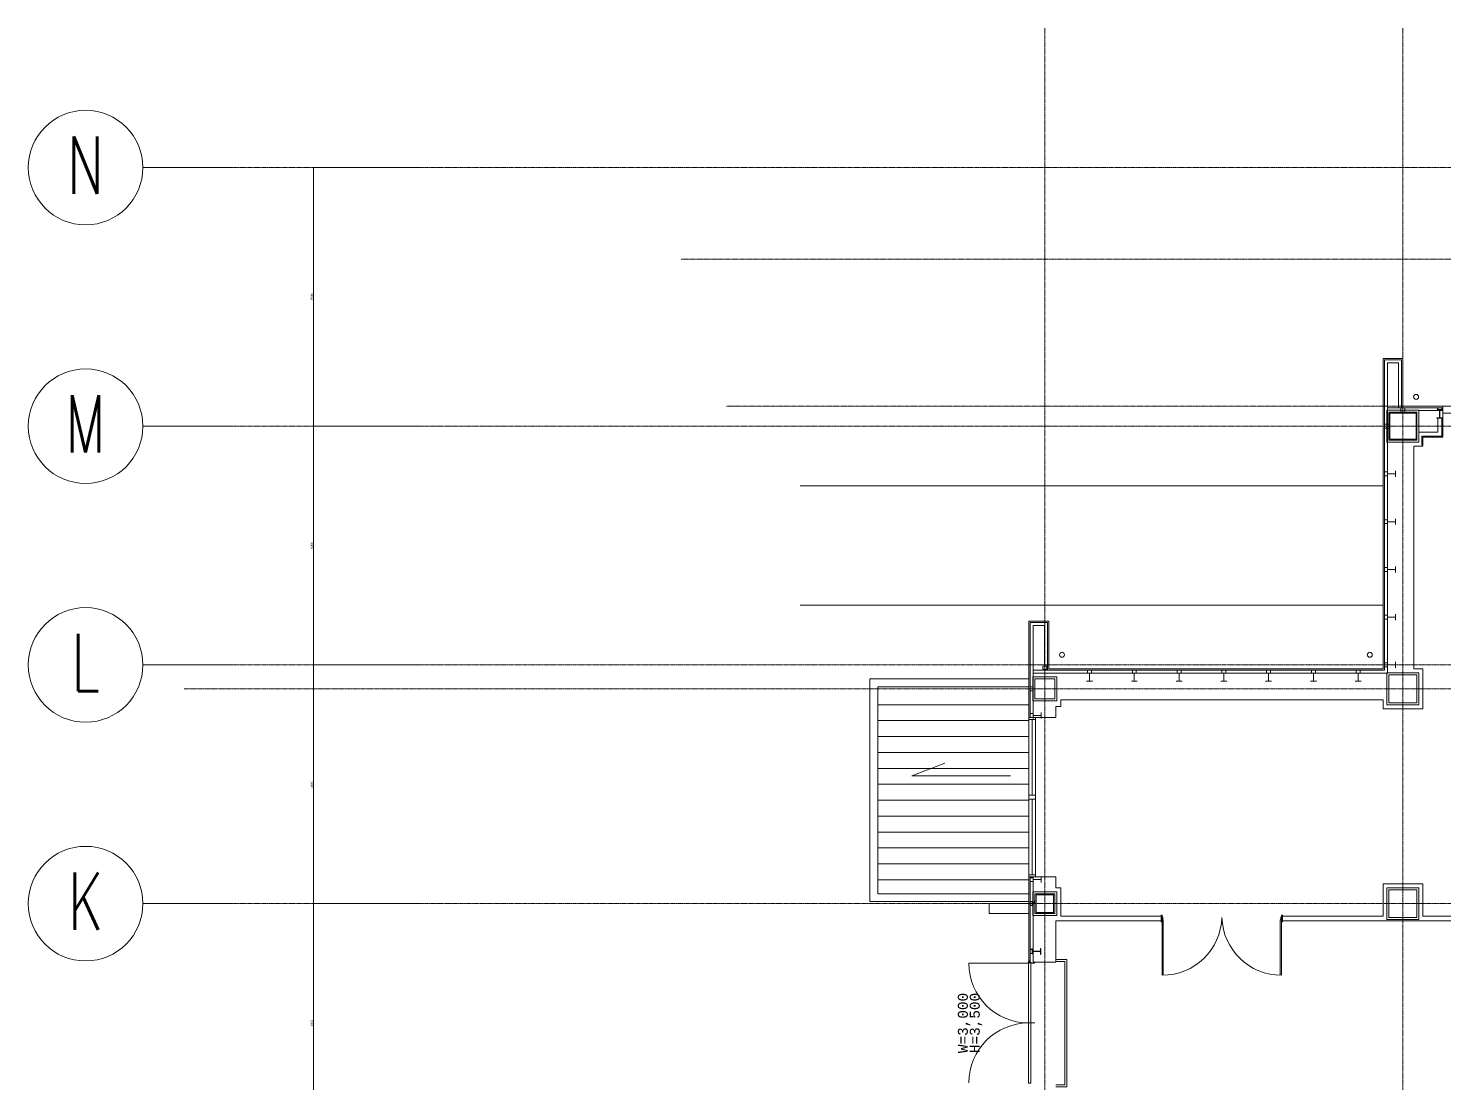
# Model space of a CAD drawing. Extents: x 73996 to 686888, y -9729 to 263202.
# Drawn here: x 248377 to 283951, y 236702 to 263202 of the extents above; entities that cross this region are included whole.
import ezdxf
from ezdxf.enums import TextEntityAlignment as Align

# ---------------------------------------------------------------- set-up
doc = ezdxf.new("R2010")
doc.units = 0
doc.header["$LTSCALE"] = 20
doc.linetypes.add('Data Center Layout_L20$0$CENTER', pattern=[2, 1.25, -0.25, 0.25, -0.25])
doc.layers.add('Data Center Layout_L20$0$98-DIM', color=252, linetype='Continuous')
doc.layers.add('Data Center Layout_L20$0$MACHINE-DIM', color=252, linetype='Continuous')
for name, color, linetype, lineweight in [('Data Center Layout_L20$0$ARC', 252, 'Continuous', 0), ('Data Center Layout_L20$0$FLAG', 252, 'Continuous', 0), ('Data Center Layout_L20$0$H-SIN', 252, 'Data Center Layout_L20$0$CENTER', 9), ('Data Center Layout_L20$0$K-SIN', 252, 'Data Center Layout_L20$0$CENTER', 9), ('Data Center Layout_L20$0$SUGATA3', 252, 'Continuous', 0)]:
    doc.layers.add(name, color=color, linetype=linetype, lineweight=lineweight)
doc.styles.add('Data Center Layout_L20$0$ATS', font='monotxt', dxfattribs={"bigfont": 'BIGFONT'})
doc.styles.add('Data Center Layout_L20$0$dim-txt', font='isocp.shx', dxfattribs={"width": 0.7, "bigfont": 'chineset.shx'})
doc.styles.add('Data Center Layout_L20$0$型式1', font='simplex.shx', dxfattribs={"width": 0.68, "bigfont": 'chineset.shx'})
doc.dimstyles.new('Data Center Layout_L20$0$ARCH-dim-200MM', dxfattribs={"dimscale": 200, "dimtxt": 0.3, "dimasz": 0.1, "dimexe": 0.1, "dimexo": 0.1, "dimgap": 0.05, "dimtad": 1, "dimdec": 0, "dimlfac": 10, "dimdsep": 46, "dimtxsty": 'Data Center Layout_L20$0$dim-txt', "dimblk": 'Data Center Layout_L20$0$_Dot', "dimcen": 2, "dimclrd": 256, "dimclre": 256, "dimclrt": 256, "dimadec": 0, "dimazin": 0, "dimtfac": 0.8, "dimtdec": 1, "dimtix": 1, "dimtmove": 2, "dimatfit": 3, "dimldrblk": 'Data Center Layout_L20$0$_ArchTick', "dimfxl": 1, "dimtvp": 1, "dimtolj": 1, "dimlwd": 13, "dimlwe": 9, "dimarcsym": 0})

# ---------------------------------------------------------------- blocks, each defined once
blk = doc.blocks.new('Data Center Layout_L20$0$_Dot')
at = {"layer": 'Data Center Layout_L20$0$MACHINE-DIM', "color": 0, "lineweight": -2}
blk.add_line((-0.5, 0), (-1, 0), dxfattribs=at)
at = {"layer": 'Data Center Layout_L20$0$MACHINE-DIM', "color": 0, "const_width": 0.5}
blk.add_lwpolyline([(-0.25, 0, 1), (0.25, 0, 1)], format="xyb", close=True, dxfattribs=at)
blk = doc.blocks.new('*D80')
at = {"layer": 'Data Center Layout_L20$0$98-DIM', "lineweight": 9, "transparency": 16777216}
for p, q in [((300193, 220046), (297540, 220046)), ((300193, 214046), (297540, 214046))]:
    blk.add_line(p, q, dxfattribs=at)
at = {"layer": 'Data Center Layout_L20$0$98-DIM', "lineweight": 13, "transparency": 16777216}
blk.add_line((297560, 214066), (297560, 220026), dxfattribs=at)
at = {"layer": 'DEFPOINTS', "color": 0, "transparency": 16777216}
for p in [(297560, 220046), (300213, 220046), (300213, 214046)]:
    blk.add_point(p, dxfattribs=at)
at = {"layer": 'Data Center Layout_L20$0$98-DIM', "lineweight": 13, "transparency": 16777216, "xscale": 20, "yscale": 20, "zscale": 20}
for p, rotation in [((297560, 220046), 90), ((297560, 214046), 270)]:
    blk.add_blockref('Data Center Layout_L20$0$_Dot', p, dxfattribs=dict(at, rotation=rotation))
at = {"layer": 'Data Center Layout_L20$0$98-DIM', "transparency": 16777216, "insert": (297520, 217046), "char_height": 60, "attachment_point": 5, "rotation": 90, "style": 'Data Center Layout_L20$0$dim-txt'}
blk.add_mtext('\\A1;60000', dxfattribs=at)
blk = doc.blocks.new('Data Center Layout_L20$0$_ArchTick')
at = {"layer": 'Data Center Layout_L20$0$MACHINE-DIM', "color": 0, "const_width": 0.15}
blk.add_lwpolyline([(-0.5, -0.5), (0.5, 0.5)], dxfattribs=at)
blk = doc.blocks.new('*D82')
at = {"layer": 'Data Center Layout_L20$0$98-DIM', "lineweight": 9, "transparency": 16777216}
for p, q in [((300193, 208046), (297540, 208046)), ((300193, 202046), (297540, 202046))]:
    blk.add_line(p, q, dxfattribs=at)
at = {"layer": 'Data Center Layout_L20$0$98-DIM', "lineweight": 13, "transparency": 16777216}
blk.add_line((297560, 202066), (297560, 208026), dxfattribs=at)
at = {"layer": 'DEFPOINTS', "color": 0, "transparency": 16777216}
for p in [(297560, 208046), (300213, 208046), (300213, 202046)]:
    blk.add_point(p, dxfattribs=at)
at = {"layer": 'Data Center Layout_L20$0$98-DIM', "lineweight": 13, "transparency": 16777216, "xscale": 20, "yscale": 20, "zscale": 20}
for p, rotation in [((297560, 208046), 90), ((297560, 202046), 270)]:
    blk.add_blockref('Data Center Layout_L20$0$_Dot', p, dxfattribs=dict(at, rotation=rotation))
at = {"layer": 'Data Center Layout_L20$0$98-DIM', "transparency": 16777216, "insert": (297520, 205046), "char_height": 60, "attachment_point": 5, "rotation": 90, "style": 'Data Center Layout_L20$0$dim-txt'}
blk.add_mtext('\\A1;60000', dxfattribs=at)
blk = doc.blocks.new('*D83')
at = {"layer": 'Data Center Layout_L20$0$98-DIM', "lineweight": 9, "transparency": 16777216}
for p, q in [((300193, 214046), (297540, 214046)), ((300193, 208046), (297540, 208046))]:
    blk.add_line(p, q, dxfattribs=at)
at = {"layer": 'Data Center Layout_L20$0$98-DIM', "lineweight": 13, "transparency": 16777216}
blk.add_line((297560, 208066), (297560, 214026), dxfattribs=at)
at = {"layer": 'DEFPOINTS', "color": 0, "transparency": 16777216}
for p in [(297560, 214046), (300213, 214046), (300213, 208046)]:
    blk.add_point(p, dxfattribs=at)
at = {"layer": 'Data Center Layout_L20$0$98-DIM', "lineweight": 13, "transparency": 16777216, "xscale": 20, "yscale": 20, "zscale": 20}
for p, rotation in [((297560, 214046), 90), ((297560, 208046), 270)]:
    blk.add_blockref('Data Center Layout_L20$0$_Dot', p, dxfattribs=dict(at, rotation=rotation))
at = {"layer": 'Data Center Layout_L20$0$98-DIM', "transparency": 16777216, "insert": (297520, 211046), "char_height": 60, "attachment_point": 5, "rotation": 90, "style": 'Data Center Layout_L20$0$dim-txt'}
blk.add_mtext('\\A1;60000', dxfattribs=at)
blk = doc.blocks.new('*D84')
at = {"layer": 'Data Center Layout_L20$0$98-DIM', "lineweight": 9, "transparency": 16777216}
for p, q in [((300193, 226546), (297540, 226546)), ((300193, 220046), (297540, 220046))]:
    blk.add_line(p, q, dxfattribs=at)
at = {"layer": 'Data Center Layout_L20$0$98-DIM', "lineweight": 13, "transparency": 16777216}
blk.add_line((297560, 220066), (297560, 226526), dxfattribs=at)
at = {"layer": 'DEFPOINTS', "color": 0, "transparency": 16777216}
for p in [(297560, 226546), (300213, 226546), (300213, 220046)]:
    blk.add_point(p, dxfattribs=at)
at = {"layer": 'Data Center Layout_L20$0$98-DIM', "lineweight": 13, "transparency": 16777216, "xscale": 20, "yscale": 20, "zscale": 20}
for p, rotation in [((297560, 226546), 90), ((297560, 220046), 270)]:
    blk.add_blockref('Data Center Layout_L20$0$_Dot', p, dxfattribs=dict(at, rotation=rotation))
at = {"layer": 'Data Center Layout_L20$0$98-DIM', "transparency": 16777216, "insert": (297520, 223296), "char_height": 60, "attachment_point": 5, "rotation": 90, "style": 'Data Center Layout_L20$0$dim-txt'}
blk.add_mtext('\\A1;65000', dxfattribs=at)
blk = doc.blocks.new('Data Center Layout_L20$0$A$C80dc7663')
at = {"layer": 'Data Center Layout_L20$0$ARC'}
for p, q in [((324440.24, 221745.59), (324440.24, 214045.59)), ((324475.24, 221710.59), (324475.24, 213910.59)), ((324475.24, 221710.59), (324905.24, 221710.59)), ((324905.24, 221710.59), (324905.24, 220510.59)), ((324440.24, 221041.71), (324440.24, 213945.59)), ((324550.24, 220510.59), (325940.24, 220510.59)), ((324940.24, 220545.59), (325940.24, 220545.59)), ((325915.24, 220245.59), (325915.24, 219795.59)), ((332940.24, 220545.59), (325940.24, 220545.59)), ((325940.24, 220545.59), (325940.24, 219770.59)), ((325940.24, 220545.59), (325940.24, 220375.59)), ((325940.24, 220375.59), (332940.24, 220375.59)), ((325215.24, 213945.59), (325215.24, 219545.59)), ((325440.24, 219545.59), (325215.24, 219545.59)), ((325415.24, 219795.59), (325415.24, 219570.59)), ((325415.24, 219795.59), (325915.24, 219795.59)), ((325440.24, 219770.59), (325440.24, 219545.59)), ((325940.24, 219770.59), (325440.24, 219770.59)), ((324550.24, 218920.59), (324550.24, 218770.59)), ((324550.24, 218845.59), (324750.24, 218845.59)), ((324750.24, 218920.59), (324750.24, 218770.59)), ((324440.24, 218545.67), (309794.23, 218545.67)), ((324550.24, 217720.59), (324550.24, 217570.59)), ((324750.24, 217720.59), (324750.24, 217570.59)), ((324550.24, 217645.59), (324750.24, 217645.59)), ((324550.24, 216520.59), (324550.24, 216370.59)), ((324550.24, 216445.59), (324750.24, 216445.59)), ((324750.24, 216520.59), (324750.24, 216370.59)), ((324440.24, 215545.67), (309794.23, 215545.67)), ((324550.24, 215320.59), (324550.24, 215170.59)), ((324550.24, 215245.59), (324750.24, 215245.59)), ((324750.24, 215320.59), (324750.24, 215170.59)), ((315540.24, 215145.59), (316040.24, 215145.59)), ((315540.24, 212723.09), (315540.24, 215145.59)), ((315575.24, 215110.59), (316005.24, 215110.59)), ((315575.24, 212723.09), (315575.24, 215110.59)), ((315650.24, 215035.59), (315930.24, 215035.59)), ((315650.24, 212723.09), (315650.24, 215035.59)), ((315930.24, 215035.59), (315930.24, 214010.59)), ((316005.24, 215110.59), (316005.24, 213910.59)), ((316040.24, 215145.59), (316040.24, 213945.59)), ((315650.24, 213910.59), (324475.24, 213910.59)), ((315650.24, 213835.59), (324550.24, 213835.59)), ((316040.24, 213945.59), (324440.24, 213945.59)), ((317140.24, 213835.59), (316990.24, 213835.59)), ((317065.24, 213835.59), (317065.24, 213635.59)), ((318265.24, 213835.59), (318115.24, 213835.59)), ((318190.24, 213835.59), (318190.24, 213635.59)), ((319390.24, 213835.59), (319240.24, 213835.59)), ((319315.24, 213835.59), (319315.24, 213635.59)), ((320515.24, 213835.59), (320365.24, 213835.59)), ((320440.24, 213835.59), (320440.24, 213635.59)), ((321640.24, 213835.59), (321490.24, 213835.59)), ((321565.24, 213835.59), (321565.24, 213635.59)), ((322765.24, 213835.59), (322615.24, 213835.59)), ((322690.24, 213835.59), (322690.24, 213635.59)), ((323890.24, 213835.59), (323740.24, 213835.59)), ((323815.24, 213835.59), (323815.24, 213635.59)), ((324550.24, 214120.59), (324550.24, 213970.59)), ((324550.24, 214045.59), (324750.24, 214045.59)), ((324750.24, 214120.59), (324750.24, 213970.59)), ((325215.24, 213945.59), (325440.24, 213945.59)), ((325440.24, 213945.59), (325440.24, 212945.59)), ((316015.24, 213695.59), (315865.24, 213695.59)), ((317140.24, 213635.59), (316990.24, 213635.59)), ((318265.24, 213635.59), (318115.24, 213635.59)), ((319390.24, 213635.59), (319240.24, 213635.59)), ((320515.24, 213635.59), (320365.24, 213635.59)), ((321640.24, 213635.59), (321490.24, 213635.59)), ((322765.24, 213635.59), (322615.24, 213635.59)), ((323890.24, 213635.59), (323740.24, 213635.59)), ((324440.24, 213170.59), (316340.24, 213170.59)), ((316340.24, 213170.59), (316340.24, 213000.59)), ((324440.24, 212945.59), (324440.24, 213170.59)), ((315650.24, 212848.09), (315650.24, 212698.09)), ((315650.24, 212773.09), (315850.24, 212773.09)), ((315850.24, 212848.09), (315850.24, 212698.09)), ((316215.24, 212723.09), (316215.24, 213000.59)), ((316215.24, 213000.59), (316340.24, 213000.59)), ((325440.24, 212945.59), (324440.24, 212945.59)), ((316215.24, 212723.09), (315540.24, 212723.09)), ((315540.24, 212723.09), (315710.24, 212723.09)), ((315540.24, 212723.09), (315540.24, 208723.09)), ((315540.24, 212673.09), (315710.24, 212673.09)), ((315625.24, 210773.09), (315625.24, 212673.09)), ((315710.24, 208723.09), (315710.24, 212723.09)), ((315540.24, 210773.09), (315710.24, 210773.09)), ((315540.24, 210673.09), (315710.24, 210673.09)), ((315625.24, 208773.09), (315625.24, 210673.09)), ((315710.24, 208773.09), (315540.24, 208773.09)), ((315540.24, 206545.59), (315540.24, 208723.09)), ((315540.24, 208723.09), (316215.24, 208723.09)), ((315710.24, 208723.09), (315540.24, 208723.09)), ((315575.24, 206545.59), (315575.24, 208723.09)), ((315650.24, 208723.09), (315650.24, 208573.09)), ((315650.24, 208648.09), (315850.24, 208648.09)), ((315850.24, 208723.09), (315850.24, 208573.09)), ((316215.24, 208445.59), (316215.24, 208723.09)), ((324440.24, 207730.59), (324440.24, 208545.59)), ((324440.24, 208545.59), (325440.24, 208545.59)), ((324440.24, 208545.59), (325440.24, 208545.59)), ((325440.24, 208545.59), (325440.24, 207730.59)), ((316215.24, 208445.59), (316340.24, 208445.59)), ((316340.24, 208445.59), (316340.24, 207730.59)), ((316215.24, 206570.59), (316215.24, 207610.59)), ((316215.24, 207610.59), (318863.67, 207610.59)), ((316340.24, 207730.59), (318863.67, 207730.59)), ((318863.67, 207730.59), (318863.67, 207610.59)), ((318888.67, 207745.59), (318888.67, 206245.59)), ((318903.67, 207634.59), (318918.67, 207634.59)), ((318918.67, 207634.59), (318918.67, 206245.59)), ((321858.67, 207634.59), (321858.67, 206245.59)), ((321888.67, 207634.59), (321858.67, 207634.59)), ((321888.67, 207745.59), (321888.67, 206245.59)), ((321913.67, 207730.59), (324440.24, 207730.59)), ((321913.67, 207730.59), (321913.67, 207610.59)), ((321913.67, 207610.59), (331815.24, 207610.59)), ((325440.24, 207730.59), (331665.24, 207730.59)), ((314030.24, 206545.59), (315530.24, 206545.59)), ((315540.24, 206610.59), (315575.24, 206610.59)), ((315650.24, 206570.59), (316215.24, 206570.59))]:
    blk.add_line(p, q, dxfattribs=at)
at = {"layer": 'Data Center Layout_L20$0$ARC', "linetype": 'Continuous'}
for p, q in [((324440.24, 221745.59), (324940.24, 221745.59)), ((324940.24, 221745.59), (324940.24, 220545.59)), ((315540.24, 215145.59), (316040.24, 215145.59)), ((316040.24, 215145.59), (316040.24, 214045.59)), ((315390.24, 205045.59), (315690.24, 205045.59))]:
    blk.add_line(p, q, dxfattribs=at)
at = {"layer": 'Data Center Layout_L20$0$ARC'}
for points in [[(324540.24, 220445.59), (325340.24, 220445.59), (325340.24, 219645.59), (324540.24, 219645.59)], [(324590.24, 219695.59), (324590.24, 220395.59), (325290.24, 220395.59), (325290.24, 219695.59)], [(324610.24, 219715.59), (324610.24, 220375.59), (325270.24, 220375.59), (325270.24, 219715.59)], [(324890.24, 220395.59), (324890.24, 220510.59), (324990.24, 220510.59), (324990.24, 220395.59)], [(325790.24, 220445.59), (325940.24, 220445.59), (325940.24, 220436.59), (325868.24, 220436.59), (325868.24, 220254.59), (325940.24, 220254.59), (325940.24, 220245.59), (325790.24, 220245.59), (325790.24, 220254.59), (325862.24, 220254.59), (325862.24, 220436.59), (325790.24, 220436.59)], [(325809.24, 220495.59), (325809.24, 220445.59), (325859.24, 220445.59), (325859.24, 220451.59), (325815.24, 220451.59), (325815.24, 220495.59)], [(325815.24, 220460.59), (325915.24, 220460.59), (325915.24, 220510.59), (325815.24, 220510.59)], [(325921.24, 220495.59), (325921.24, 220445.59), (325871.24, 220445.59), (325871.24, 220451.59), (325915.24, 220451.59), (325915.24, 220495.59)], [(324590.24, 220095.59), (324475.24, 220095.59), (324475.24, 219995.59), (324590.24, 219995.59)], [(324550.24, 218895.59), (324475.24, 218895.59), (324475.24, 218795.59), (324550.24, 218795.59)], [(324550.24, 217695.59), (324475.24, 217695.59), (324475.24, 217595.59), (324550.24, 217595.59)], [(324550.24, 216495.59), (324475.24, 216495.59), (324475.24, 216395.59), (324550.24, 216395.59)], [(324550.24, 215295.59), (324475.24, 215295.59), (324475.24, 215195.59), (324550.24, 215195.59)], [(315990.24, 213935.59), (315990.24, 214010.59), (315890.24, 214010.59), (315890.24, 213935.59)], [(317115.24, 213835.59), (317115.24, 213910.59), (317015.24, 213910.59), (317015.24, 213835.59)], [(318240.24, 213835.59), (318240.24, 213910.59), (318140.24, 213910.59), (318140.24, 213835.59)], [(319365.24, 213835.59), (319365.24, 213910.59), (319265.24, 213910.59), (319265.24, 213835.59)], [(320490.24, 213835.59), (320490.24, 213910.59), (320390.24, 213910.59), (320390.24, 213835.59)], [(321615.24, 213835.59), (321615.24, 213910.59), (321515.24, 213910.59), (321515.24, 213835.59)], [(322740.24, 213835.59), (322740.24, 213910.59), (322640.24, 213910.59), (322640.24, 213835.59)], [(323865.24, 213835.59), (323865.24, 213910.59), (323765.24, 213910.59), (323765.24, 213835.59)], [(324550.24, 214095.59), (324475.24, 214095.59), (324475.24, 213995.59), (324550.24, 213995.59)], [(324540.24, 213845.59), (325340.24, 213845.59), (325340.24, 213045.59), (324540.24, 213045.59)], [(315650.24, 213395.59), (315575.24, 213395.59), (315575.24, 213495.59), (315650.24, 213495.59)], [(315640.24, 213745.59), (316240.24, 213745.59), (316240.24, 213145.59), (315640.24, 213145.59)], [(315690.24, 213695.59), (316190.24, 213695.59), (316190.24, 213195.59), (315690.24, 213195.59)], [(324590.24, 213795.59), (325290.24, 213795.59), (325290.24, 213095.59), (324590.24, 213095.59)], [(315650.24, 212823.09), (315575.24, 212823.09), (315575.24, 212723.09), (315650.24, 212723.09)], [(315650.24, 208698.09), (315575.24, 208698.09), (315575.24, 208598.09), (315650.24, 208598.09)], [(315640.24, 208345.59), (316240.24, 208345.59), (316240.24, 207745.59), (315640.24, 207745.59)], [(315640.24, 208070.59), (315690.24, 208070.59), (315690.24, 208120.59), (315684.24, 208120.59), (315684.24, 208076.59), (315640.24, 208076.59)], [(315690.24, 207795.59), (315690.24, 208295.59), (316190.24, 208295.59), (316190.24, 207795.59)], [(315720.24, 207825.59), (315720.24, 208265.59), (316160.24, 208265.59), (316160.24, 207825.59)], [(324540.24, 208445.59), (325340.24, 208445.59), (325340.24, 207645.59), (324540.24, 207645.59)], [(324590.24, 208395.59), (325290.24, 208395.59), (325290.24, 207695.59), (324590.24, 207695.59)], [(315540.24, 208035.59), (315540.24, 208055.59), (315575.24, 208055.59), (315575.24, 208035.59)], [(315625.24, 207995.59), (315625.24, 208095.59), (315575.24, 208095.59), (315575.24, 207995.59)], [(315625.24, 208020.59), (315625.24, 208070.59), (315675.24, 208070.59), (315675.24, 208064.59), (315631.24, 208064.59), (315631.24, 208020.59)], [(315625.24, 206795.59), (315625.24, 206895.59), (315575.24, 206895.59), (315575.24, 206795.59)], [(315590.24, 206901.59), (315640.24, 206901.59), (315640.24, 206851.59), (315634.24, 206851.59), (315634.24, 206895.59), (315590.24, 206895.59)], [(315590.24, 206789.59), (315640.24, 206789.59), (315640.24, 206839.59), (315634.24, 206839.59), (315634.24, 206795.59), (315590.24, 206795.59)], [(315640.24, 206770.59), (315640.24, 206920.59), (315649.24, 206920.59), (315649.24, 206848.59), (315831.24, 206848.59), (315831.24, 206920.59), (315840.24, 206920.59), (315840.24, 206770.59), (315831.24, 206770.59), (315831.24, 206842.59), (315649.24, 206842.59), (315649.24, 206770.59)], [(315530.24, 206560.59), (315530.24, 205045.59), (315590.24, 205045.59), (315590.24, 206560.59)], [(315530.24, 203530.59), (315530.24, 205045.59), (315590.24, 205045.59), (315590.24, 203530.59)]]:
    blk.add_lwpolyline(points, close=True, dxfattribs=at)
at = {"layer": 'Data Center Layout_L20$0$ARC', "linetype": 'Continuous'}
blk.add_lwpolyline([(315540.24, 207795.59), (314540.24, 207795.59), (314540.24, 208045.59), (315540.24, 208045.59)], close=True, dxfattribs=at)
at = {"layer": 'Data Center Layout_L20$0$ARC'}
for points in [[(315538.24, 208008.09), (315538.24, 208038.09), (315554.24, 208038.09), (315554.24, 208053.09), (315538.24, 208053.09), (315538.24, 208083.09)], [(318863.67, 207589.59), (318888.67, 207589.59), (318888.67, 207634.59), (318903.67, 207634.59), (318903.67, 207706.59), (318888.67, 207706.59), (318888.67, 207751.59), (318863.67, 207751.59), (318863.67, 207589.59)], [(321913.67, 207589.59), (321888.67, 207589.59), (321888.67, 207634.59), (321873.67, 207634.59), (321873.67, 207706.59), (321888.67, 207706.59), (321888.67, 207751.59), (321913.67, 207751.59), (321913.67, 207589.59)], [(315555.24, 206590.59), (315530.24, 206590.59), (315530.24, 206565.59), (315595.24, 206565.59), (315595.24, 206545.59), (315680.24, 206545.59), (315680.24, 206570.59), (315655.24, 206570.59)], [(315555.24, 206590.59), (315575.24, 206610.59), (315575.24, 206590.59), (315555.24, 206590.59), (315555.24, 206610.59), (315575.24, 206610.59)]]:
    blk.add_lwpolyline(points, dxfattribs=at)
blk.add_lwpolyline([(315540.24, 206590.59), (315555.24, 206590.59), (315555.24, 206610.59), (315540.24, 206610.59, -0.29445667)], format="xyb", close=True, dxfattribs=at)
for centre in [(325272.83, 220781.84), (316372.83, 214300.13), (324107.65, 214300.13)]:
    blk.add_circle(centre, 62.5, dxfattribs=at)
at = {"layer": 'Data Center Layout_L20$0$ARC', "linetype": 'Continuous'}
for centre, start, end in [((318891.47, 207745.17), 270.012956, 358.111879), ((321889.01, 207745.17), 181.888121, 269.987044)]:
    blk.add_arc(centre, 1499.58, start, end, dxfattribs=at)
at = {"layer": 'Data Center Layout_L20$0$ARC'}
for centre, start, end in [((315530.24, 206545.59), 180, 270), ((315530.24, 203545.59), 90, 180)]:
    blk.add_arc(centre, 1500, start, end, dxfattribs=at)
at = {"layer": 'Data Center Layout_L20$0$FLAG'}
for p, q in [((295521.89, 226545.59), (293271.89, 226545.59)), ((295521.89, 220045.59), (293271.89, 220045.59)), ((295521.89, 214045.59), (293271.89, 214045.59)), ((295521.89, 208045.59), (293271.89, 208045.59))]:
    blk.add_line(p, q, dxfattribs=at)
for centre in [(291831.89, 226545.59), (291831.89, 220045.59), (291831.89, 214045.59), (291831.89, 208045.59)]:
    blk.add_circle(centre, 1440, dxfattribs=at)
at = {"layer": 'Data Center Layout_L20$0$H-SIN'}
for p, q in [((315940.24, 124521.53), (315940.24, 230045.59)), ((324940.24, 124521.53), (324940.24, 230045.59)), ((294307.41, 226545.59), (413109.61, 226545.59)), ((294307.41, 220045.59), (588940.24, 220045.59)), ((294307.41, 214045.59), (588940.24, 214045.59)), ((294307.41, 208045.59), (588940.24, 208045.59))]:
    blk.add_line(p, q, dxfattribs=at)
at = {"layer": 'Data Center Layout_L20$0$K-SIN'}
for p, q in [((306801.27, 224245.59), (588940.24, 224245.59)), ((307940.24, 220545.59), (588940.24, 220545.59)), ((294307.41, 213445.59), (331890.24, 213445.59))]:
    blk.add_line(p, q, dxfattribs=at)
at = {"layer": 'Data Center Layout_L20$0$SUGATA3'}
for p, q in [((324550.24, 221635.59), (324550.24, 213835.59)), ((324550.24, 221635.59), (324830.24, 221635.59)), ((324830.24, 221635.59), (324830.24, 220510.59)), ((325340.24, 220435.59), (325940.24, 220435.59)), ((325815.24, 220245.59), (325815.24, 219895.59)), ((325340.24, 219895.59), (325815.24, 219895.59)), ((311540.24, 213695.59), (311540.24, 208095.59)), ((311540.24, 213695.59), (315540.24, 213695.59)), ((311740.24, 213495.59), (311740.24, 208295.59)), ((311740.24, 213495.59), (315540.24, 213495.59)), ((311740.24, 213045.59), (315540.24, 213045.59)), ((311740.24, 212645.59), (315540.24, 212645.59)), ((311740.24, 212245.59), (315540.24, 212245.59)), ((311740.24, 211845.59), (315540.24, 211845.59)), ((311740.24, 211445.59), (315540.24, 211445.59)), ((311740.24, 211045.59), (315540.24, 211045.59)), ((311740.24, 210645.59), (315540.24, 210645.59)), ((311740.24, 210245.59), (315540.24, 210245.59)), ((311740.24, 209845.59), (315540.24, 209845.59)), ((311740.24, 209445.59), (315540.24, 209445.59)), ((311740.24, 209045.59), (315540.24, 209045.59)), ((311740.24, 208645.59), (315540.24, 208645.59)), ((315650.24, 206545.59), (315650.24, 208723.09)), ((311740.24, 208295.59), (315540.24, 208295.59)), ((311540.24, 208095.59), (315540.24, 208095.59))]:
    blk.add_line(p, q, dxfattribs=at)
blk.add_lwpolyline([(315075.43, 211260.32), (312597.73, 211260.32), (313423.63, 211579.68)], dxfattribs=at)
at = {"layer": 'Data Center Layout_L20$0$SUGATA3', "linetype": 'Continuous'}
for points in [[(316215.24, 203441.76), (316495.24, 203441.76), (316495.24, 206641.76), (316495.24, 206641.76), (316215.24, 206641.76)], [(316215.24, 203491.76), (316445.24, 203491.76), (316445.24, 206591.76), (316215.24, 206591.76)]]:
    blk.add_lwpolyline(points, dxfattribs=at)
at = {"layer": 'Data Center Layout_L20$0$98-DIM', "style": 'Data Center Layout_L20$0$型式1', "width": 0.68}
for s, p in [('N', (291831.89, 227325.59)), ('M', (291831.89, 220825.59)), ('L', (291831.89, 214825.59)), ('K', (291831.89, 208825.59))]:
    blk.add_text(s, height=1440, dxfattribs=at).set_placement(p, align=Align.TOP_CENTER)
at = {"layer": 'Data Center Layout_L20$0$ARC', "style": 'Data Center Layout_L20$0$ATS'}
for s, p in [('W=3,000', (313880.24, 205045.59)), ('H=3,500', (314180.24, 205045.59))]:
    blk.add_text(s, height=250, rotation=90, dxfattribs=at).set_placement(p, align=Align.MIDDLE_CENTER)
at = {"layer": 'Data Center Layout_L20$0$98-DIM'}
for base, p1, p2, picture, middle in [((297559.84, 226545.59), (300213.11, 220045.59), (300213.11, 226545.59), '*D84', (297519.84, 223295.59)), ((297559.84, 220045.59), (300213.11, 214045.59), (300213.11, 220045.59), '*D80', (297519.84, 217045.59)), ((297559.84, 214045.59), (300213.11, 208045.59), (300213.11, 214045.59), '*D83', (297519.84, 211045.59)), ((297559.84, 208045.59), (300213.11, 202045.59), (300213.11, 208045.59), '*D82', (297519.84, 205045.59))]:
    dim = blk.add_linear_dim(base=base, p1=p1, p2=p2, angle=90, dimstyle='Data Center Layout_L20$0$ARCH-dim-200MM', dxfattribs=at)
    dim.commit()
    dim.dimension.update_dxf_attribs({"geometry": picture, "text_midpoint": middle})
blk = doc.blocks.new('Data Center Layout_L20')
blk.add_blockref('Data Center Layout_L20$0$A$C80dc7663', (-42015, 33157))

msp = doc.modelspace()

# ---------------------------------------------------------------- block references
msp.add_blockref('Data Center Layout_L20', (0, 0))

doc.saveas('drawing.dxf')
